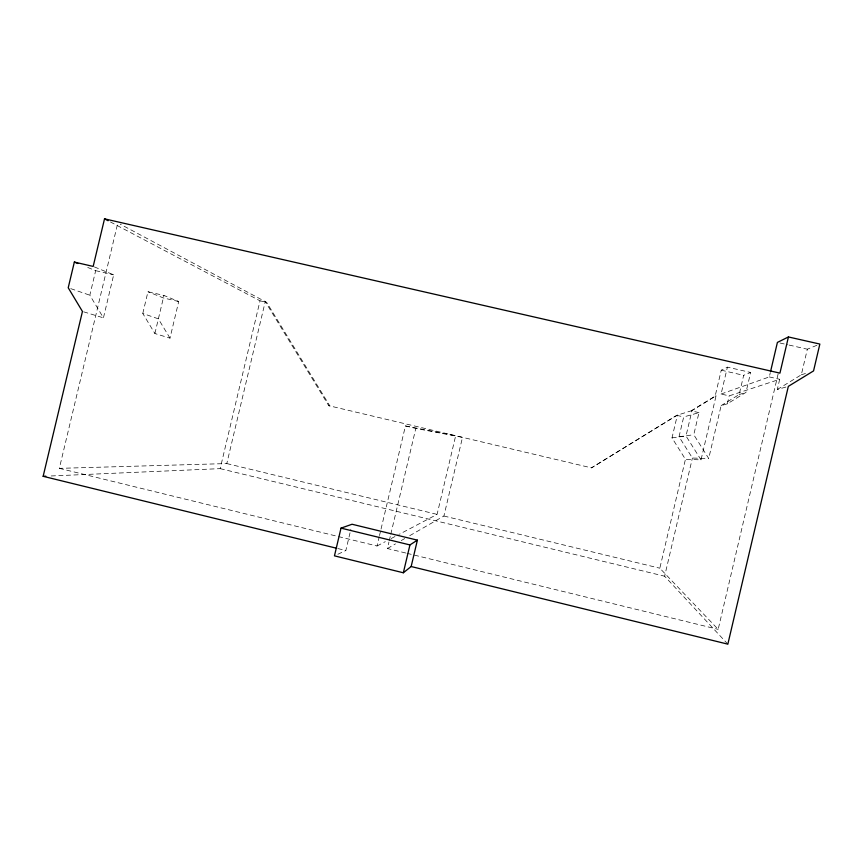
<?xml version="1.0" encoding="UTF-8"?>
<svg xmlns="http://www.w3.org/2000/svg" width="863" height="863" viewBox="0 0 863 863"><rect width="100%" height="100%" fill="white"/><g stroke="black" fill="none" stroke-linecap="round" stroke-linejoin="round"><path stroke-width="0.65" stroke-dasharray="4.32 3.24" d="M778.167 373.776L718.167 629.364L659.828 568.199L685.438 459.289L672.007 437.886L677.358 415.135L591.479 467.865L328.771 405.696L265.243 301.597L226.796 463.571L59.342 468.35L117.519 224.186M679.03 436.743L683.69 416.948L698.965 412.633L693.776 434.715L708.717 458.48L692.406 458.048L679.03 436.743L693.776 434.715M701.015 459.871L686.009 435.977L691.986 410.594L716.074 395.804L701.015 459.871L685.438 459.289M727.843 644.154L664.629 576.214L692.406 458.048M698.965 412.633L691.198 410.831L715.147 396.128L721.252 370.195L727.412 367.142L750.648 372.46L745.966 392.395L727.293 403.841L721.134 405.61L708.717 458.48M785.88 387.056L777.293 389.515L779.699 379.299L729.17 395.88L721.09 394.024L727.412 367.142M727.293 403.841L729.17 395.88M721.134 405.61L739.149 394.564L743.669 375.329L750.648 372.46M721.09 394.024L769.3 376.915L770.195 373.086M777.293 389.515L801.328 374.801L807.337 349.202L817.574 345.006M337.875 554.251L345.847 550.518L350.874 529.256M59.342 468.35L377.034 545.999L379.191 536.862M379.504 535.556L380.734 530.335M381.047 529.03L405.437 425.955L455.675 435.729L437.088 514.38L399.407 534.219M405.707 553L387.411 548.534L388.954 542.007M389.256 540.702L390.497 535.47M390.799 534.165L415.815 428.415L462.503 437.336L443.906 516.031L409.31 535.923M94.38 266.926L113.679 274.833L103.431 317.854L89.828 295.211L95.674 270.669L85.016 266.365M142.783 313.474L147.961 291.737L163.948 295.459L178.706 301.511L169.989 338.134L154.887 333.528L142.783 313.474L158.339 318.835L169.989 338.134M154.887 333.528L163.948 295.459M51.197 475.966L220.173 468.641L260.022 300.82L110.453 221.974M691.986 410.594L676.721 415.33L591.479 467.865M387.411 548.534L395.481 543.884M401.241 540.572L404.704 538.577M377.034 545.999L385.276 541.662M391.166 538.555L398.231 534.833M715.147 396.128L716.074 395.804M739.149 394.564L745.966 392.395M801.328 374.801L807.444 372.859M672.007 437.886L686.009 435.977M328.771 405.696L329.86 405.934L266.645 302.352L120.205 224.153M780.001 343.01L787.811 344.779M789.116 345.071L807.337 349.202M769.3 376.915L779.699 379.299M721.252 370.195L743.669 375.329M260.022 300.82L266.645 302.352M95.674 270.669L113.679 274.833M676.721 415.33L683.69 416.948M178.706 301.511L163.312 297.929L147.961 291.737M405.437 425.955L415.815 428.415M226.796 463.571L437.088 514.38M443.906 516.031L659.828 568.199M220.173 468.641L664.629 576.214M407.012 553.323L718.167 629.364M338.016 548.598L345.847 550.518M83.679 311.834L103.431 317.854M70.766 288.641L89.828 295.211"/><path stroke-width="1.29" d="M770.497 371.802L777.401 342.417L788.426 336.958L819.85 344.067L813.55 370.907L788.34 386.354L727.843 644.154L411.155 566.527L403.345 572.773L334.456 555.848L341.014 528.124L352.061 524.251L417.39 540.152L411.155 566.527M788.426 336.958L779.936 373.129L104.52 218.846L93.172 266.43L74.347 262.072L68.22 287.767L82.449 311.457L43.15 476.311L336.71 548.275M403.345 572.773L409.936 544.931L417.39 540.152M43.15 476.311L45.836 476.203M341.014 528.124L409.936 544.931M74.347 262.072L77.907 263.506M104.52 218.846L108.08 220.723"/></g></svg>
